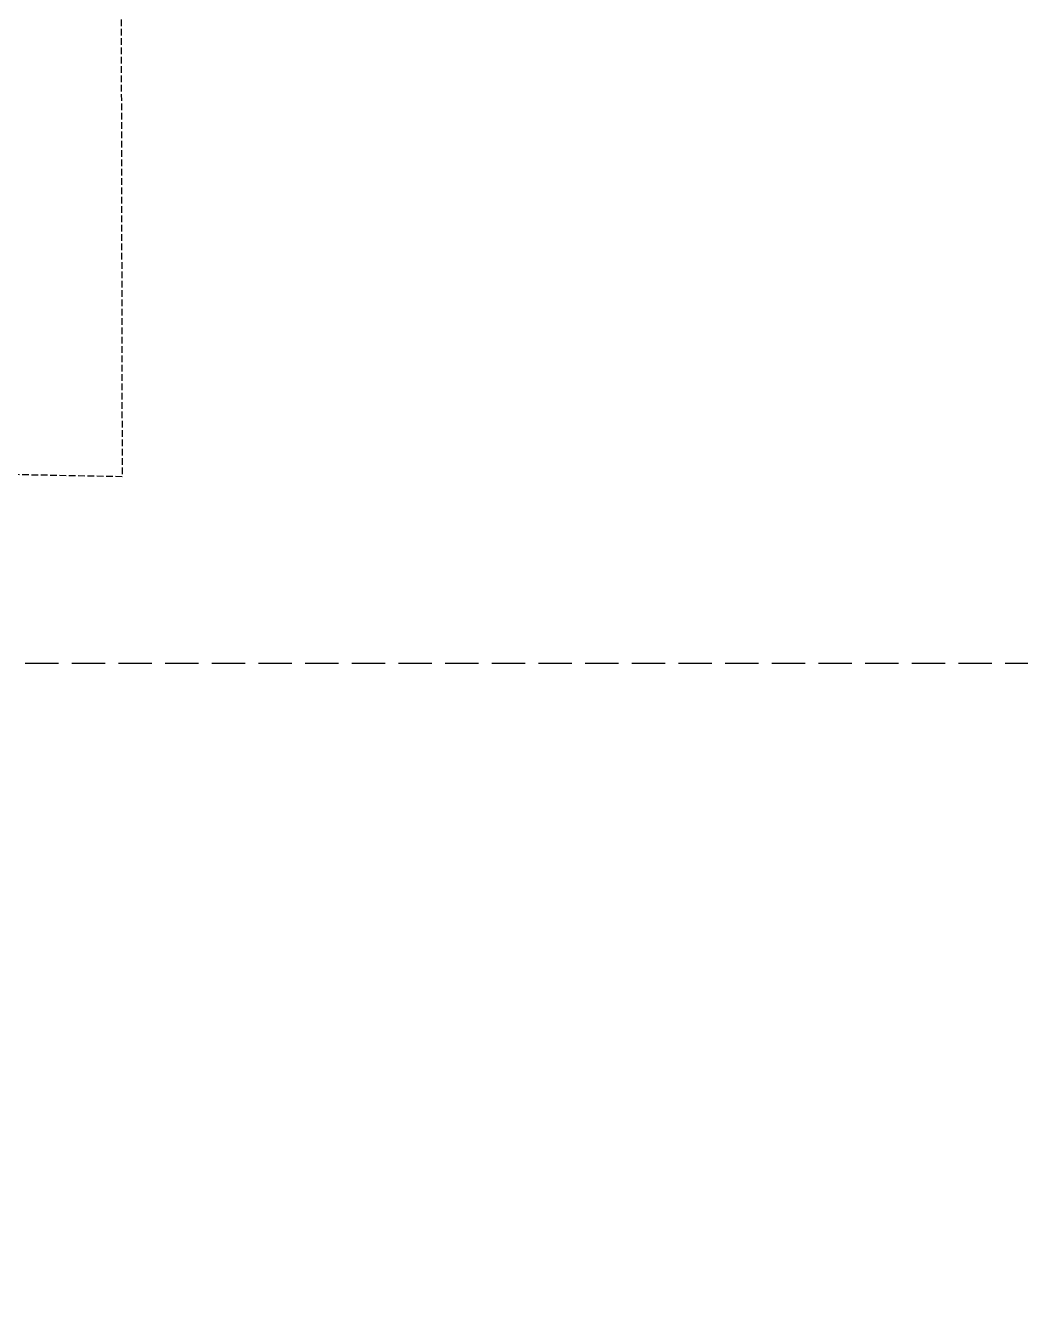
# Model space of a CAD drawing. Extents: x -1338203 to 1886333, y -783476 to 1038610.
# Drawn here: x 668132 to 705457, y 241894 to 289447 of the extents above; entities that cross this region are included whole.
import ezdxf

# ---------------------------------------------------------------- set-up
doc = ezdxf.new("R2010")
doc.units = 0
doc.header["$LTSCALE"] = 1000
doc.header["$MEASUREMENT"] = 0
doc.linetypes.add('$2$DASH', pattern=[0.35, 0.25, -0.1])
doc.linetypes.add('A-001-主楼相对位置参照$0$DASH', pattern=[0.35, 0.25, -0.1])
doc.layers.add('$0$DIM_SYMB', color=3, linetype='Continuous')
doc.layers.add('A-001-主楼相对位置参照$0$0G-SITE', color=2, linetype='Continuous')
doc.layers.add('AAD-A-PROOF', color=30, linetype='Continuous', plot=False)

# ---------------------------------------------------------------- blocks, each defined once
blk = doc.blocks.new('剖面位置')
at = {"layer": '$0$DIM_SYMB', "linetype": '$2$DASH', "ltscale": 5}
blk.add_lwpolyline([(13257, -41366), (-263305, -41366)], dxfattribs=at)
blk.add_lwpolyline([(13257, -41366), (-263305, -41366)], dxfattribs=at)
blk = doc.blocks.new('A-001-主楼相对位置参照')
at = {"layer": 'A-001-主楼相对位置参照$0$0G-SITE', "linetype": 'A-001-主楼相对位置参照$0$DASH'}
blk.add_lwpolyline([(-110774, -71476), (-110774, -97598), (-60233, -97598), (-60233, -71436), (-28181, -71359), (-28181, -39250), (-59195, -34274), (-59199, -4282), (-94668, -4272), (-94605, -34368), (-126089, -33751), (-126089, -71447), (-110774, -71476)], dxfattribs=at)

msp = doc.modelspace()

# ---------------------------------------------------------------- block references
at = {"ltscale": 0.002}
msp.add_blockref('A-001-主楼相对位置参照', (766365.4, 306889.1), dxfattribs=at)
at = {"layer": 'AAD-A-PROOF'}
msp.add_blockref('剖面位置', (766365.4, 306889.1), dxfattribs=at)

doc.saveas('drawing.dxf')
